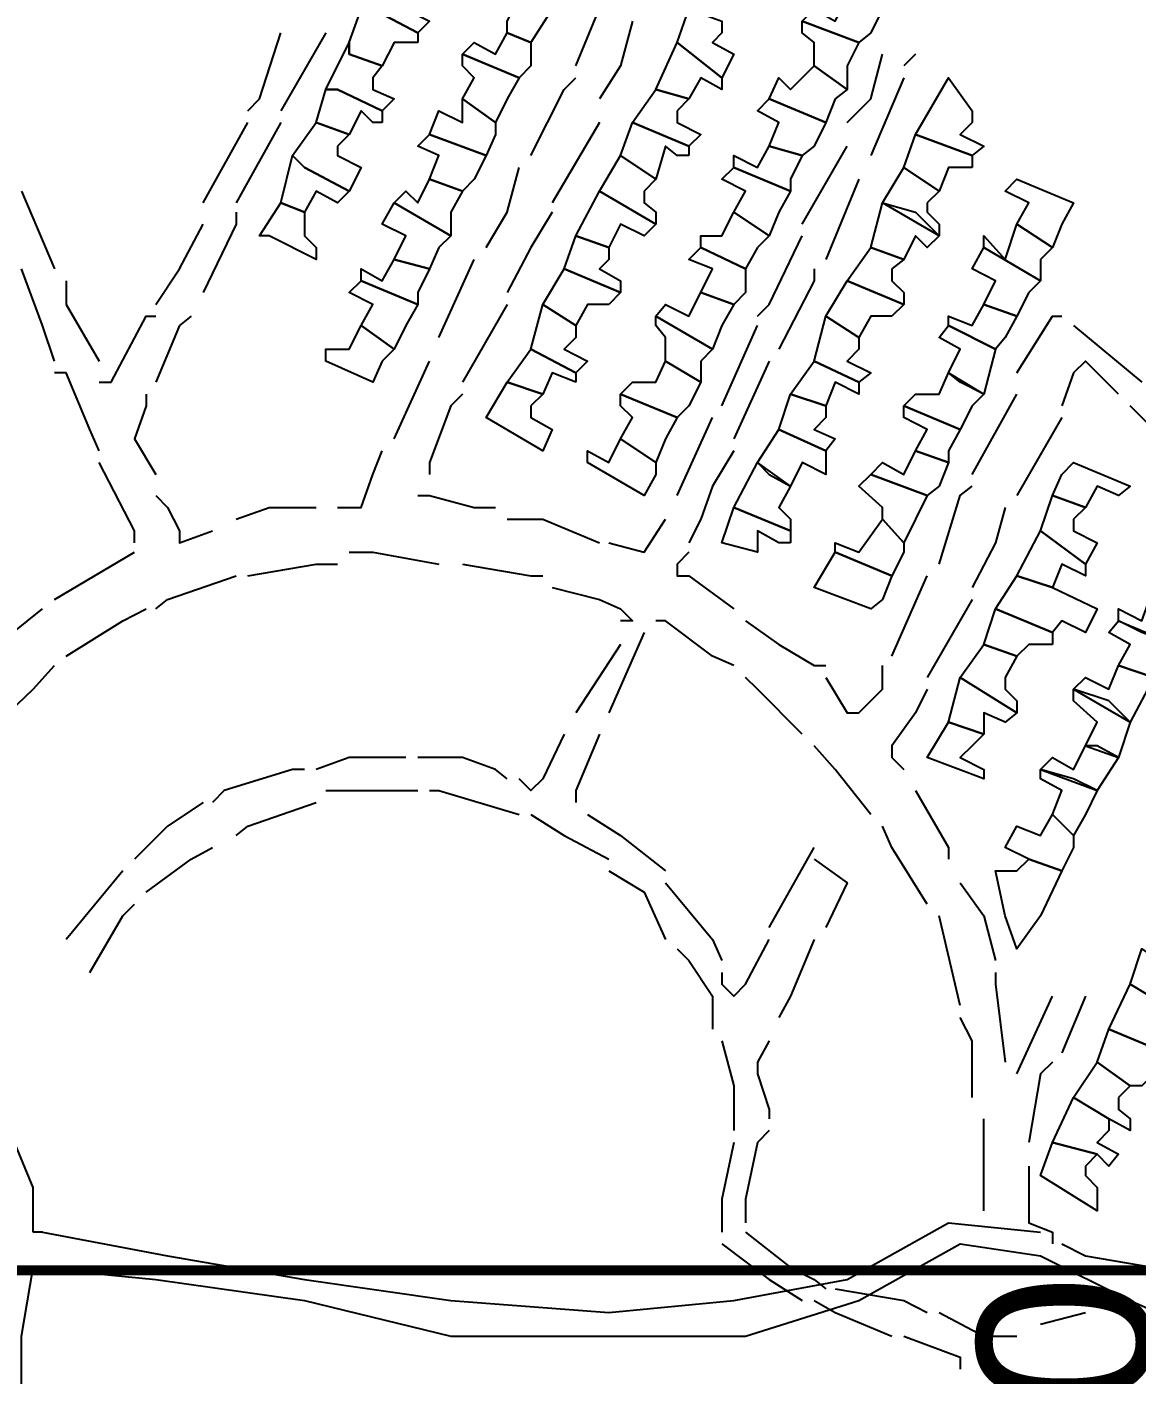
# Model space of a CAD drawing. Header units: millimetres. Extents: x -3588 to 75209, y -3737 to 38254.
# Drawn here: x 18981.9 to 19114.6, y 33223.9 to 33385 of the extents above; entities that cross this region are included whole.
import ezdxf

# ---------------------------------------------------------------- set-up
doc = ezdxf.new("R2010")
doc.units = ezdxf.units.MM
doc.layers.add('P', color=253, linetype='Continuous')
doc.layers.add('T', color=7, linetype='Continuous')

msp = doc.modelspace()

# ---------------------------------------------------------------- linework, layer by layer
at = {"layer": 'P', "color": 254}
for points in [[(19027.274, 33388.494), (19027.274, 33387.085), (19030.091, 33385.677), (19028.682, 33384.269), (19023.321, 33387.085), (19021.913, 33387.085), (19024.441, 33391.038), (19025.866, 33391.038), (19028.682, 33389.918), (19027.274, 33388.494)], [(19039.405, 33385.677), (19040.813, 33388.494), (19037.997, 33388.494), (19037.997, 33391.038), (19044.766, 33387.085), (19042.238, 33383.132), (19039.405, 33384.269), (19039.405, 33385.677)], [(19047.599, 33380.316), (19051.552, 33389.918)], [(19082.887, 33384.269), (19081.463, 33383.132), (19074.693, 33385.677), (19076.101, 33387.085), (19078.646, 33385.677), (19080.054, 33388.494), (19084.295, 33387.085), (19082.887, 33384.269)], [(19028.682, 33383.132), (19025.866, 33383.132), (19024.441, 33380.316), (19020.489, 33381.724), (19020.489, 33383.132), (19021.913, 33387.085), (19023.321, 33387.085), (19028.682, 33384.269), (19028.682, 33383.132)], [(19065.091, 33384.269), (19063.971, 33383.132), (19066.515, 33381.724), (19065.091, 33378.907), (19059.73, 33383.132), (19061.138, 33387.085), (19065.091, 33385.677), (19065.091, 33384.269)], [(19054.368, 33385.677), (19052.96, 33380.316), (19050.415, 33376.363)], [(19080.054, 33380.316), (19080.054, 33377.483), (19076.101, 33380.316), (19076.101, 33383.132), (19074.693, 33384.269), (19074.693, 33385.677), (19081.463, 33383.132), (19080.054, 33380.316)], [(19008.358, 33374.954), (19009.766, 33376.363), (19012.311, 33384.269)], [(19017.672, 33384.269), (19012.311, 33374.954)], [(19023.321, 33378.907), (19023.321, 33377.483), (19025.866, 33376.363), (19024.441, 33374.954), (19019.08, 33377.483), (19017.672, 33377.483), (19020.489, 33383.132), (19020.489, 33381.724), (19024.441, 33380.316), (19023.321, 33378.907)], [(19042.238, 33380.316), (19040.813, 33378.907), (19034.044, 33381.724), (19035.452, 33383.132), (19037.997, 33381.724), (19039.405, 33384.269), (19042.238, 33383.132), (19042.238, 33380.316)], [(19065.091, 33378.907), (19065.091, 33377.483), (19062.562, 33378.907), (19061.138, 33376.363), (19057.185, 33377.483), (19059.73, 33383.132), (19065.091, 33378.907)], [(19039.405, 33376.363), (19037.997, 33373.546), (19034.044, 33376.363), (19035.452, 33378.907), (19034.044, 33380.316), (19034.044, 33381.724), (19040.813, 33378.907), (19039.405, 33376.363)], [(19080.054, 33373.546), (19082.887, 33376.363), (19084.295, 33381.724)], [(19088.248, 33381.724), (19086.84, 33380.316)], [(19078.646, 33376.363), (19077.51, 33373.546), (19070.74, 33376.363), (19071.876, 33378.907), (19073.285, 33377.483), (19076.101, 33380.316), (19080.054, 33377.483), (19078.646, 33376.363)], [(19042.238, 33369.593), (19046.19, 33377.483), (19047.599, 33378.907)], [(19086.84, 33378.907), (19082.887, 33369.593)], [(19095.018, 33373.546), (19093.609, 33372.122), (19096.426, 33370.713), (19095.018, 33369.593), (19088.248, 33372.122), (19092.201, 33378.907), (19095.018, 33374.954), (19095.018, 33373.546)], [(19024.441, 33373.546), (19023.321, 33373.546), (19021.913, 33374.954), (19020.489, 33372.122), (19016.536, 33373.546), (19017.672, 33377.483), (19019.08, 33377.483), (19024.441, 33374.954), (19024.441, 33373.546)], [(19059.73, 33374.954), (19059.73, 33373.546), (19062.562, 33372.122), (19061.138, 33370.713), (19054.368, 33373.546), (19057.185, 33377.483), (19061.138, 33376.363), (19059.73, 33374.954)], [(19037.997, 33372.122), (19036.86, 33369.593), (19030.091, 33372.122), (19031.227, 33374.954), (19034.044, 33373.546), (19034.044, 33376.363), (19037.997, 33373.546), (19037.997, 33372.122)], [(19076.101, 33370.713), (19074.693, 33369.593), (19070.74, 33370.713), (19071.876, 33373.546), (19069.332, 33374.954), (19070.74, 33376.363), (19077.51, 33373.546), (19076.101, 33370.713)], [(19002.996, 33363.944), (19008.358, 33373.546)], [(19012.311, 33373.546), (19006.949, 33363.944)], [(19019.08, 33370.713), (19019.08, 33369.593), (19021.913, 33368.169), (19020.489, 33365.352), (19015.127, 33368.169), (19013.719, 33369.593), (19016.536, 33373.546), (19020.489, 33372.122), (19019.08, 33370.713)], [(19050.415, 33373.546), (19044.766, 33363.944)], [(19061.138, 33369.593), (19059.73, 33369.593), (19058.321, 33370.713), (19057.185, 33366.76), (19052.96, 33369.593), (19054.368, 33373.546), (19061.138, 33370.713), (19061.138, 33369.593)], [(19035.452, 33366.76), (19034.044, 33365.352), (19030.091, 33366.76), (19031.227, 33369.593), (19028.682, 33370.713), (19030.091, 33372.122), (19036.86, 33369.593), (19035.452, 33366.76)], [(19095.018, 33368.169), (19092.201, 33368.169), (19091.065, 33365.352), (19086.84, 33368.169), (19088.248, 33372.122), (19095.018, 33369.593), (19095.018, 33368.169)], [(19073.285, 33366.76), (19073.285, 33365.352), (19066.515, 33368.169), (19066.515, 33369.593), (19069.332, 33368.169), (19070.74, 33370.713), (19074.693, 33369.593), (19073.285, 33366.76)], [(19074.693, 33361.399), (19080.054, 33370.713)], [(19020.489, 33365.352), (19019.08, 33363.944), (19016.536, 33365.352), (19015.127, 33362.808), (19012.311, 33363.944), (19013.719, 33369.593), (19015.127, 33368.169), (19020.489, 33365.352)], [(19055.777, 33365.352), (19055.777, 33363.944), (19057.185, 33362.808), (19057.185, 33361.399), (19050.415, 33365.352), (19052.96, 33369.593), (19057.185, 33366.76), (19055.777, 33365.352)], [(19036.86, 33358.583), (19039.405, 33362.808), (19040.813, 33368.169)], [(19071.876, 33362.808), (19070.74, 33359.991), (19066.515, 33362.808), (19067.924, 33365.352), (19065.091, 33366.76), (19066.515, 33368.169), (19073.285, 33365.352), (19071.876, 33362.808)], [(19089.657, 33363.944), (19089.657, 33362.808), (19091.065, 33361.399), (19091.065, 33359.991), (19084.295, 33363.944), (19086.84, 33368.169), (19091.065, 33365.352), (19089.657, 33363.944)], [(19032.635, 33362.808), (19032.635, 33359.991), (19025.866, 33363.944), (19027.274, 33365.352), (19028.682, 33363.944), (19030.091, 33366.76), (19034.044, 33365.352), (19032.635, 33362.808)], [(19081.463, 33366.76), (19077.51, 33357.158)], [(19105.74, 33361.399), (19104.62, 33358.583), (19100.379, 33361.399), (19101.787, 33363.944), (19098.971, 33365.352), (19100.379, 33366.76), (19107.165, 33363.944), (19105.74, 33361.399)], [(18981.263, 33365.352), (18985.216, 33356.038)], [(19015.127, 33361.399), (19015.127, 33359.991), (19016.536, 33358.583), (19016.536, 33357.158), (19010.902, 33359.991), (19009.766, 33359.991), (19012.311, 33363.944), (19015.127, 33362.808), (19015.127, 33361.399)], [(19031.227, 33358.583), (19030.091, 33356.038), (19025.866, 33357.158), (19027.274, 33359.991), (19024.441, 33361.399), (19025.866, 33363.944), (19032.635, 33359.991), (19031.227, 33358.583)], [(19057.185, 33361.399), (19055.777, 33359.991), (19052.96, 33361.399), (19051.552, 33358.583), (19047.599, 33359.991), (19050.415, 33365.352), (19057.185, 33361.399)], [(19088.248, 33362.808), (19091.065, 33359.991), (19089.657, 33358.583), (19088.248, 33359.991), (19086.84, 33357.158), (19082.887, 33358.583), (19084.295, 33363.944), (19088.248, 33362.808)], [(19006.949, 33362.808), (19006.949, 33361.399), (19002.996, 33353.221)], [(19044.766, 33362.808), (19042.238, 33358.583), (19039.405, 33353.221)], [(19069.332, 33358.583), (19067.924, 33356.038), (19062.562, 33358.583), (19062.562, 33359.991), (19065.091, 33359.991), (19066.515, 33362.808), (19070.74, 33359.991), (19069.332, 33358.583)], [(18997.347, 33351.797), (19000.164, 33356.038), (19002.996, 33361.399)], [(19103.212, 33357.158), (19103.212, 33354.63), (19096.426, 33358.583), (19096.426, 33359.991), (19098.971, 33357.158), (19100.379, 33361.399), (19104.62, 33358.583), (19103.212, 33357.158)], [(19051.552, 33357.158), (19050.415, 33356.038), (19052.96, 33354.63), (19052.96, 33353.221), (19046.19, 33356.038), (19047.599, 33359.991), (19051.552, 33358.583), (19051.552, 33357.158)], [(19069.332, 33350.389), (19070.74, 33351.797), (19074.693, 33359.991)], [(19067.924, 33353.221), (19066.515, 33351.797), (19062.562, 33353.221), (19063.971, 33356.038), (19061.138, 33357.158), (19062.562, 33358.583), (19067.924, 33356.038), (19067.924, 33353.221)], [(19085.416, 33356.038), (19085.416, 33354.63), (19086.84, 33353.221), (19086.84, 33351.797), (19080.054, 33354.63), (19082.887, 33358.583), (19086.84, 33357.158), (19085.416, 33356.038)], [(19101.787, 33353.221), (19100.379, 33350.389), (19096.426, 33351.797), (19097.834, 33354.63), (19095.018, 33356.038), (19096.426, 33358.583), (19103.212, 33354.63), (19101.787, 33353.221)], [(18985.216, 33345.027), (18983.792, 33349.268), (18981.263, 33356.038)], [(19028.682, 33353.221), (19028.682, 33351.797), (19021.913, 33354.63), (19021.913, 33356.038), (19024.441, 33354.63), (19025.866, 33357.158), (19030.091, 33356.038), (19028.682, 33353.221)], [(19031.227, 33347.844), (19035.452, 33357.158)], [(19051.552, 33351.797), (19049.007, 33351.797), (19047.599, 33349.268), (19043.646, 33351.797), (19046.19, 33356.038), (19052.96, 33353.221), (19051.552, 33351.797)], [(19076.101, 33356.038), (19076.101, 33354.63), (19071.876, 33346.436)], [(18986.625, 33354.63), (18986.625, 33351.797), (18990.578, 33345.027)], [(19027.274, 33349.268), (19025.866, 33346.436), (19021.913, 33349.268), (19023.321, 33351.797), (19020.489, 33353.221), (19021.913, 33354.63), (19028.682, 33351.797), (19027.274, 33349.268)], [(19085.416, 33350.389), (19082.887, 33350.389), (19081.463, 33347.844), (19077.51, 33350.389), (19080.054, 33354.63), (19086.84, 33351.797), (19085.416, 33350.389)], [(19065.091, 33349.268), (19063.971, 33346.436), (19057.185, 33350.389), (19058.321, 33351.797), (19061.138, 33350.389), (19062.562, 33353.221), (19066.515, 33351.797), (19065.091, 33349.268)], [(19039.405, 33351.797), (19034.044, 33342.483)], [(19047.599, 33347.844), (19046.19, 33346.436), (19049.007, 33345.027), (19047.599, 33343.619), (19042.238, 33346.436), (19043.646, 33351.797), (19047.599, 33349.268), (19047.599, 33347.844)], [(19098.971, 33347.844), (19097.834, 33346.436), (19092.201, 33349.268), (19092.201, 33350.389), (19095.018, 33349.268), (19096.426, 33351.797), (19100.379, 33350.389), (19098.971, 33347.844)], [(18990.578, 33342.483), (18991.986, 33342.483), (18996.211, 33350.389), (18997.347, 33350.389)], [(19001.588, 33350.389), (19000.164, 33349.268)], [(19062.562, 33345.027), (19062.562, 33342.483), (19058.321, 33345.027), (19058.321, 33347.844), (19057.185, 33349.268), (19057.185, 33350.389), (19063.971, 33346.436), (19062.562, 33345.027)], [(19081.463, 33346.436), (19080.054, 33345.027), (19082.887, 33343.619), (19081.463, 33342.483), (19076.101, 33345.027), (19077.51, 33350.389), (19081.463, 33347.844), (19081.463, 33346.436)], [(19100.379, 33343.619), (19104.62, 33350.389), (19105.74, 33350.389)], [(19000.164, 33349.268), (18997.347, 33342.483)], [(19024.441, 33345.027), (19023.321, 33342.483), (19017.672, 33345.027), (19017.672, 33346.436), (19020.489, 33346.436), (19021.913, 33349.268), (19025.866, 33346.436), (19024.441, 33345.027)], [(19065.091, 33339.666), (19069.332, 33349.268)], [(19093.609, 33342.483), (19092.201, 33343.619), (19093.609, 33346.436), (19091.065, 33347.844), (19092.201, 33349.268), (19097.834, 33346.436), (19096.426, 33341.075), (19093.609, 33342.483)], [(19107.165, 33349.268), (19115.343, 33342.483)], [(19047.599, 33342.483), (19044.766, 33343.619), (19043.646, 33341.075), (19039.405, 33342.483), (19042.238, 33346.436), (19047.599, 33343.619), (19047.599, 33342.483)], [(19025.866, 33335.713), (19030.091, 33345.027)], [(19061.138, 33339.666), (19059.73, 33338.258), (19052.96, 33341.075), (19054.368, 33342.483), (19057.185, 33342.483), (19058.321, 33345.027), (19062.562, 33342.483), (19061.138, 33339.666)], [(19070.74, 33345.027), (19066.515, 33335.713)], [(19081.463, 33342.483), (19081.463, 33341.075), (19078.646, 33342.483), (19077.51, 33339.666), (19073.285, 33341.075), (19076.101, 33345.027), (19081.463, 33342.483)], [(19112.526, 33341.075), (19108.573, 33345.027), (19107.165, 33343.619), (19105.74, 33339.666)], [(18990.578, 33334.305), (18989.441, 33336.834), (18986.625, 33343.619), (18985.216, 33343.619)], [(19095.018, 33339.666), (19093.609, 33336.834), (19086.84, 33339.666), (19088.248, 33341.075), (19091.065, 33341.075), (19092.201, 33343.619), (19096.426, 33341.075), (19095.018, 33339.666)], [(19042.238, 33339.666), (19042.238, 33338.258), (19044.766, 33336.834), (19043.646, 33334.305), (19036.86, 33338.258), (19039.405, 33342.483), (19043.646, 33341.075), (19042.238, 33339.666)], [(18996.211, 33341.075), (18996.211, 33339.666), (18994.803, 33335.713), (18997.347, 33331.472)], [(19034.044, 33341.075), (19032.635, 33339.666), (19030.091, 33332.897), (19030.091, 33331.472)], [(19058.321, 33335.713), (19057.185, 33332.897), (19052.96, 33335.713), (19054.368, 33338.258), (19052.96, 33339.666), (19052.96, 33341.075), (19059.73, 33338.258), (19058.321, 33335.713)], [(19077.51, 33338.258), (19076.101, 33336.834), (19078.646, 33335.713), (19077.51, 33334.305), (19071.876, 33336.834), (19073.285, 33341.075), (19077.51, 33339.666), (19077.51, 33338.258)], [(19092.201, 33334.305), (19092.201, 33332.897), (19088.248, 33334.305), (19089.657, 33336.834), (19086.84, 33338.258), (19086.84, 33339.666), (19093.609, 33336.834), (19092.201, 33334.305)], [(19095.018, 33331.472), (19100.379, 33341.075)], [(19122.112, 33331.472), (19119.295, 33334.305), (19113.934, 33339.666)], [(19059.73, 33328.944), (19063.971, 33338.258)], [(19105.74, 33338.258), (19100.379, 33328.944)], [(19077.51, 33332.897), (19077.51, 33331.472), (19074.693, 33332.897), (19073.285, 33330.064), (19069.332, 33332.897), (19071.876, 33336.834), (19077.51, 33334.305), (19077.51, 33332.897)], [(19057.185, 33331.472), (19055.777, 33328.944), (19049.007, 33332.897), (19049.007, 33334.305), (19051.552, 33332.897), (19052.96, 33335.713), (19057.185, 33332.897), (19057.185, 33331.472)], [(19019.08, 33327.519), (19021.913, 33327.519), (19023.321, 33331.472), (19024.441, 33334.305)], [(19066.515, 33334.305), (19063.971, 33330.064), (19062.562, 33326.111), (19061.138, 33323.294)], [(19091.065, 33330.064), (19089.657, 33328.944), (19082.887, 33331.472), (19084.295, 33332.897), (19086.84, 33331.472), (19088.248, 33334.305), (19092.201, 33332.897), (19091.065, 33330.064)], [(18994.803, 33323.294), (18994.803, 33324.703), (18990.578, 33332.897)], [(19070.74, 33331.472), (19073.285, 33330.064), (19071.876, 33327.519), (19073.285, 33326.111), (19073.285, 33324.703), (19066.515, 33327.519), (19069.332, 33332.897), (19070.74, 33331.472)], [(19105.74, 33331.472), (19107.165, 33332.897), (19113.934, 33330.064), (19112.526, 33328.944), (19109.981, 33330.064), (19108.573, 33327.519), (19104.62, 33328.944), (19105.74, 33331.472)], [(19088.248, 33326.111), (19086.84, 33323.294), (19084.295, 33326.111), (19084.295, 33327.519), (19081.463, 33330.064), (19082.887, 33331.472), (19089.657, 33328.944), (19088.248, 33326.111)], [(19091.065, 33320.75), (19093.609, 33328.944), (19095.018, 33330.064)], [(18997.347, 33328.944), (18998.755, 33327.519), (19000.164, 33324.703), (19000.164, 33323.294), (19004.117, 33324.703)], [(19028.682, 33328.944), (19030.091, 33328.944), (19035.452, 33327.519), (19037.997, 33327.519)], [(19107.165, 33326.111), (19107.165, 33324.703), (19109.981, 33323.294), (19108.573, 33320.75), (19103.212, 33324.703), (19104.62, 33328.944), (19108.573, 33327.519), (19107.165, 33326.111)], [(19006.949, 33326.111), (19010.902, 33327.519), (19016.536, 33327.519)], [(19073.285, 33323.294), (19071.876, 33323.294), (19069.332, 33324.703), (19069.332, 33322.158), (19065.091, 33323.294), (19066.515, 33327.519), (19073.285, 33324.703), (19073.285, 33323.294)], [(19098.971, 33327.519), (19097.834, 33323.294), (19095.018, 33317.933)], [(19039.405, 33326.111), (19043.646, 33326.111), (19050.415, 33323.294)], [(19051.552, 33323.294), (19055.777, 33322.158), (19058.321, 33326.111)], [(19086.84, 33322.158), (19085.416, 33319.341), (19078.646, 33322.158), (19078.646, 33323.294), (19081.463, 33322.158), (19084.295, 33326.111), (19086.84, 33323.294), (19086.84, 33322.158)], [(19108.573, 33320.75), (19108.573, 33319.341), (19105.74, 33320.75), (19104.62, 33317.933), (19100.379, 33319.341), (19103.212, 33324.703), (19108.573, 33320.75)], [(18985.216, 33316.509), (18994.803, 33322.158)], [(19020.489, 33322.158), (19023.321, 33322.158), (19031.227, 33320.75)], [(19061.138, 33322.158), (19059.73, 33320.75), (19059.73, 33319.341), (19061.138, 33319.341), (19066.515, 33315.389)], [(19084.295, 33316.509), (19082.887, 33315.389), (19076.101, 33317.933), (19078.646, 33322.158), (19085.416, 33319.341), (19084.295, 33316.509)], [(19008.358, 33319.341), (19016.536, 33320.75), (19019.08, 33320.75)], [(19034.044, 33320.75), (19042.238, 33319.341), (19043.646, 33319.341)], [(18997.347, 33315.389), (18998.755, 33316.509), (19006.949, 33319.341)], [(19085.416, 33309.739), (19089.657, 33319.341)], [(19104.62, 33317.933), (19109.981, 33315.389), (19108.573, 33312.572), (19105.74, 33313.98), (19104.62, 33312.572), (19097.834, 33315.389), (19100.379, 33319.341), (19104.62, 33317.933)], [(19044.766, 33317.933), (19050.415, 33316.509), (19052.96, 33315.389), (19054.368, 33313.98), (19052.96, 33313.98)], [(19115.343, 33312.572), (19112.526, 33313.98), (19112.526, 33315.389), (19115.343, 33313.98), (19116.751, 33317.933), (19120.704, 33315.389), (19119.295, 33311.148), (19115.343, 33312.572)], [(19095.018, 33316.509), (19089.657, 33307.195)], [(18975.886, 33308.619), (18978.431, 33311.148), (18983.792, 33315.389)], [(18986.625, 33309.739), (18993.394, 33313.98), (18996.211, 33315.389)], [(19066.515, 33308.619), (19063.971, 33309.739), (19058.321, 33313.98), (19057.185, 33313.98)], [(19067.924, 33313.98), (19071.876, 33311.148), (19076.101, 33308.619), (19077.51, 33308.619)], [(19104.62, 33311.148), (19103.212, 33311.148), (19101.787, 33311.148), (19100.379, 33309.739), (19096.426, 33311.148), (19097.834, 33315.389), (19104.62, 33312.572), (19104.62, 33311.148)], [(19118.159, 33308.619), (19116.751, 33307.195), (19112.526, 33308.619), (19113.934, 33311.148), (19111.39, 33312.572), (19112.526, 33313.98), (19119.295, 33311.148), (19118.159, 33308.619)], [(19055.777, 33312.572), (19051.552, 33302.97)], [(19052.96, 33311.148), (19047.599, 33302.97)], [(19098.971, 33307.195), (19098.971, 33305.786), (19100.379, 33304.378), (19100.379, 33302.97), (19093.609, 33307.195), (19096.426, 33311.148), (19100.379, 33309.739), (19098.971, 33307.195)], [(18977.022, 33300.425), (18982.672, 33305.786), (18985.216, 33308.619)], [(19077.51, 33307.195), (19080.054, 33302.97), (19081.463, 33302.97), (19084.295, 33305.786), (19084.295, 33308.619)], [(19111.39, 33304.378), (19107.165, 33305.786), (19108.573, 33307.195), (19111.39, 33305.786), (19112.526, 33308.619), (19116.751, 33307.195), (19113.934, 33301.833), (19111.39, 33304.378)], [(19074.693, 33300.425), (19069.332, 33305.786), (19067.924, 33307.195)], [(19100.379, 33302.97), (19098.971, 33301.833), (19096.426, 33302.97), (19096.426, 33300.425), (19092.201, 33301.833), (19093.609, 33307.195), (19100.379, 33302.97)], [(19089.657, 33305.786), (19088.248, 33302.97), (19085.416, 33299.017), (19085.416, 33297.608), (19086.84, 33296.184)], [(19109.981, 33299.017), (19108.573, 33299.017), (19109.981, 33301.833), (19107.165, 33304.378), (19107.165, 33305.786), (19113.934, 33301.833), (19112.526, 33297.608), (19109.981, 33299.017)], [(19095.018, 33299.017), (19093.609, 33297.608), (19096.426, 33296.184), (19096.426, 33295.064), (19089.657, 33297.608), (19092.201, 33301.833), (19096.426, 33300.425), (19095.018, 33299.017)], [(19046.19, 33300.425), (19043.646, 33295.064), (19042.238, 33293.656), (19040.813, 33295.064)], [(19050.415, 33300.425), (19047.599, 33293.656), (19047.599, 33292.247)], [(19082.887, 33290.823), (19078.646, 33296.184), (19076.101, 33299.017)], [(19107.165, 33295.064), (19103.212, 33296.184), (19104.62, 33297.608), (19107.165, 33296.184), (19108.573, 33299.017), (19112.526, 33297.608), (19109.981, 33293.656), (19107.165, 33295.064)], [(19015.127, 33296.184), (19013.719, 33296.184), (19005.541, 33293.656), (19004.117, 33292.247)], [(19027.274, 33297.608), (19020.489, 33297.608), (19016.536, 33296.184)], [(19039.405, 33295.064), (19037.997, 33296.184), (19034.044, 33297.608), (19028.682, 33297.608)], [(19108.573, 33290.823), (19107.165, 33288.294), (19104.62, 33290.823), (19105.74, 33293.656), (19103.212, 33295.064), (19103.212, 33296.184), (19109.981, 33293.656), (19108.573, 33290.823)], [(19017.672, 33293.656), (19024.441, 33293.656), (19028.682, 33293.656)], [(19030.091, 33293.656), (19031.227, 33293.656), (19040.813, 33290.823)], [(19088.248, 33293.656), (19092.201, 33286.87), (19092.201, 33285.462)], [(19002.996, 33292.247), (18998.755, 33289.415), (18994.803, 33285.462)], [(19006.949, 33288.294), (19008.358, 33289.415), (19016.536, 33292.247)], [(19042.238, 33290.823), (19046.19, 33288.294), (19051.552, 33285.462)], [(19049.007, 33290.823), (19052.96, 33288.294), (19058.321, 33284.053)], [(19107.165, 33286.87), (19105.74, 33284.053), (19101.787, 33285.462), (19098.971, 33286.87), (19100.379, 33289.415), (19103.212, 33288.294), (19104.62, 33290.823), (19107.165, 33288.294), (19107.165, 33286.87)], [(19089.657, 33280.1), (19085.416, 33286.87), (19084.295, 33289.415)], [(18996.211, 33281.509), (19001.588, 33285.462), (19004.117, 33286.87)], [(19070.74, 33277.284), (19076.101, 33286.87)], [(18982.672, 33240.859), (18982.672, 33246.221), (18977.022, 33259.776), (18970.253, 33269.09), (18966.3, 33273.331), (18962.347, 33277.284), (18952.745, 33280.1), (18944.567, 33285.462)], [(19076.101, 33285.462), (19080.054, 33282.645), (19077.51, 33277.284)], [(19103.212, 33278.692), (19100.379, 33274.739), (19098.971, 33278.692), (19097.834, 33284.053), (19100.379, 33284.053), (19101.787, 33285.462), (19105.74, 33284.053), (19103.212, 33278.692)], [(18993.394, 33284.053), (18986.625, 33275.859)], [(19051.552, 33284.053), (19055.777, 33281.509), (19058.321, 33275.859)], [(19058.321, 33282.645), (19063.971, 33275.859), (19065.091, 33273.331)], [(19093.609, 33282.645), (19096.426, 33278.692), (19097.834, 33273.331)], [(18989.441, 33271.922), (18993.394, 33278.692), (18994.803, 33280.1)], [(19093.609, 33267.97), (19091.065, 33278.692)], [(19065.091, 33271.922), (19065.091, 33270.498), (19066.515, 33269.09), (19067.924, 33270.498), (19070.74, 33275.859)], [(19076.101, 33275.859), (19073.285, 33269.09), (19071.876, 33266.545)], [(19059.73, 33274.739), (19061.138, 33273.331), (19063.971, 33269.09), (19063.971, 33265.137)], [(19119.295, 33270.498), (19118.159, 33269.09), (19120.704, 33267.97), (19120.704, 33266.545), (19118.159, 33267.97), (19113.934, 33270.498), (19115.343, 33274.739), (19119.295, 33271.922), (19119.295, 33270.498)], [(19097.834, 33271.922), (19097.834, 33270.498), (19098.971, 33261.184)], [(19116.751, 33266.545), (19116.751, 33265.137), (19118.159, 33263.729), (19118.159, 33262.32), (19111.39, 33265.137), (19113.934, 33270.498), (19118.159, 33267.97), (19116.751, 33266.545)], [(19100.379, 33259.776), (19104.62, 33269.09)], [(19108.573, 33269.09), (19105.74, 33262.32)], [(19095.018, 33256.959), (19095.018, 33263.729), (19093.609, 33266.545)], [(19116.751, 33259.776), (19115.343, 33258.367), (19113.934, 33258.367), (19109.981, 33261.184), (19111.39, 33265.137), (19118.159, 33262.32), (19116.751, 33259.776)], [(19065.091, 33263.729), (19066.515, 33258.367), (19066.515, 33253.006)], [(19070.74, 33263.729), (19069.332, 33261.184), (19069.332, 33259.776), (19070.74, 33255.535), (19070.74, 33254.414)], [(19104.62, 33261.184), (19103.212, 33259.776), (19101.787, 33251.598)], [(19112.526, 33256.959), (19112.526, 33255.535), (19113.934, 33254.414), (19113.934, 33253.006), (19111.39, 33254.414), (19107.165, 33256.959), (19109.981, 33261.184), (19113.934, 33258.367), (19112.526, 33256.959)], [(19111.39, 33253.006), (19109.981, 33251.598), (19112.526, 33250.173), (19111.39, 33248.765), (19109.981, 33250.173), (19104.62, 33251.598), (19107.165, 33256.959), (19111.39, 33254.414), (19111.39, 33253.006)], [(19096.426, 33243.404), (19096.426, 33251.598), (19096.426, 33254.414)], [(19070.74, 33253.006), (19069.332, 33251.598), (19067.924, 33244.812), (19067.924, 33241.996)], [(19066.515, 33251.598), (19065.091, 33244.812), (19065.091, 33240.859)], [(19108.573, 33248.765), (19108.573, 33247.645), (19109.981, 33246.221), (19109.981, 33243.404), (19103.212, 33247.645), (19104.62, 33251.598), (19109.981, 33250.173), (19108.573, 33248.765)], [(19101.787, 33248.765), (19101.787, 33244.812), (19101.787, 33241.996), (19104.62, 33240.859), (19104.62, 33239.451)], [(18983.792, 33240.859), (18998.755, 33238.043), (19015.127, 33235.21), (19032.635, 33232.681), (19051.552, 33231.273), (19066.515, 33232.681), (19080.054, 33235.21), (19092.201, 33241.996), (19103.212, 33240.859)], [(18983.792, 33240.859), (18982.672, 33240.859)], [(19067.924, 33240.859), (19073.285, 33236.634), (19076.101, 33235.21), (19077.51, 33234.09)], [(18982.672, 33236.634), (18997.347, 33235.21), (19015.127, 33232.681), (19032.635, 33228.44), (19051.552, 33228.44), (19067.924, 33228.44), (19081.463, 33232.681), (19093.609, 33239.451), (19103.212, 33238.043), (19113.934, 33232.681), (19123.536, 33228.44), (19132.851, 33225.896), (19142.437, 33224.487), (19154.584, 33221.671)], [(19065.091, 33239.451), (19070.74, 33235.21), (19074.693, 33232.681)], [(19105.74, 33239.451), (19108.573, 33238.043), (19116.751, 33236.634)], [(18981.263, 33221.671), (18981.263, 33224.487), (18981.263, 33228.44), (18982.672, 33236.634)], [(19078.646, 33234.09), (19086.84, 33232.681), (19089.657, 33231.273)], [(19076.101, 33232.681), (19078.646, 33231.273), (19085.416, 33228.44)], [(19091.065, 33231.273), (19096.426, 33228.44), (19100.379, 33228.44)], [(19103.212, 33229.849), (19108.573, 33231.273)], [(19086.84, 33228.44), (19093.609, 33225.896), (19093.609, 33224.487)]]:
    msp.add_lwpolyline(points, dxfattribs=at)
at = {"layer": 'P', "color": 254, "const_width": 1.2}
msp.add_lwpolyline([(11361.594, 33236.293), (26562.224, 33236.293)], dxfattribs=at)

# ---------------------------------------------------------------- texts
at = {"layer": 'T', "insert": (19095.646, 33122.675), "char_height": 20.80483, "attachment_point": 1, "rotation": 90}
msp.add_mtext('{\\fArial|b0|i0|c0|p18;1053500}', dxfattribs=at)

doc.saveas('drawing.dxf')
